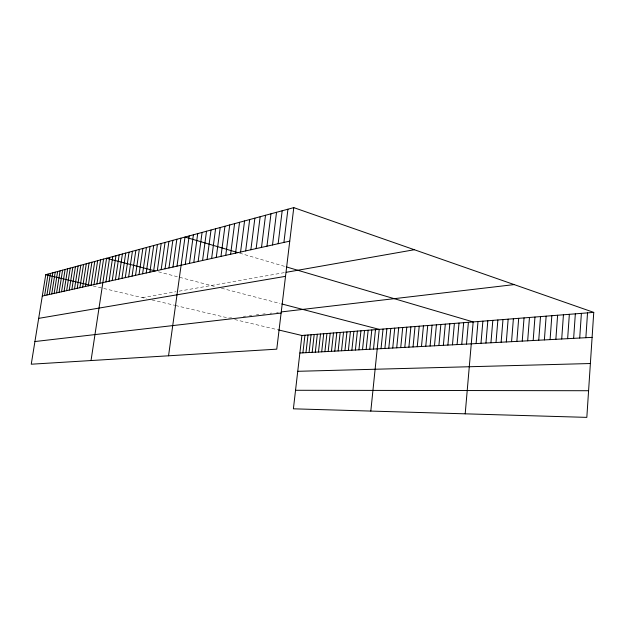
<?xml version="1.0" encoding="UTF-8"?>
<svg xmlns="http://www.w3.org/2000/svg" width="625" height="625" viewBox="0 0 625 625"><rect width="100%" height="100%" fill="white"/><g stroke="black" fill="none" stroke-linecap="round" stroke-linejoin="round"><path stroke-width="0.47" stroke-dasharray="3.12 2.34" d="M142.367 297.641L176.102 291.695M179.109 291.164L284.469 272.602M228.641 318.102L231.523 317.766M243.336 316.375L245.609 316.109M249.414 315.664L251.727 315.391M256.406 314.844L258.766 314.57M262.742 314.102L265.148 313.82M270.031 313.242L271.664 313.055M276.641 312.469L278.312 312.273M93.133 285.961L146.414 298.594M152.031 299.93L174.641 305.297M175.57 305.516L227.789 317.898M234.68 319.531L277.711 329.742M158.508 271.812L215.438 286.656M221.453 288.227L279.977 303.484M239.602 253.133L285.43 266.625"/><path stroke-width="0.94" d="M593.75 312.383L586.828 417.375L293.391 408.82L301.906 335.477L593.75 312.383L293.781 207.625L45.75 274.719L31.25 364.211L276.766 349.164L293.781 207.625M579.711 338.023L581.391 313.359M585.867 337.695L587.531 312.875M573.641 338.352L575.336 313.844M561.711 338.992L563.438 314.781M567.641 338.672L569.352 314.312M550.086 339.609L551.836 315.703M555.867 339.305L557.602 315.242M544.383 339.914L546.141 316.148M533.172 340.516L534.961 317.039M538.742 340.219L540.516 316.594M522.234 341.102L524.047 317.898M527.672 340.812L529.469 317.469M511.562 341.672L513.391 318.742M516.867 341.391L518.688 318.328M506.313 341.953L508.156 319.156M496.008 342.508L497.867 319.969M501.133 342.234L502.984 319.57M485.945 343.047L487.82 320.766M490.945 342.773L492.812 320.375M476.102 343.57L478 321.547M480.992 343.312L482.883 321.156M466.492 344.086L468.398 322.305M465.195 413.828L473.172 321.93L286.258 266.875M452.461 344.836L454.391 323.414M457.086 344.586L459.008 323.047M461.758 344.336L463.672 322.68M443.367 345.32L445.312 324.133M447.891 345.078L449.828 323.773M434.469 345.797L436.422 324.836M438.898 345.562L440.844 324.484M425.766 346.266L427.727 325.523M430.094 346.031L432.055 325.18M417.242 346.719L419.219 326.195M421.484 346.492L423.445 325.859M404.797 347.391L406.781 327.18M408.898 347.164L410.883 326.859M413.055 346.945L415.023 326.531M396.711 347.82L398.703 327.82M400.734 347.602L402.719 327.5M384.891 348.453L386.891 328.758M388.789 348.242L390.789 328.445M392.734 348.031L394.727 328.133M370.812 411.078L379.219 329.359L281.82 303.969M381.031 348.656L383.039 329.062M366.141 349.453L368.148 330.234M369.789 349.258L371.805 329.945M373.484 349.062L375.492 329.656M355.383 350.031L357.398 331.086M358.93 349.844L360.953 330.805M362.516 349.648L364.531 330.523M344.938 350.594L346.961 331.914M348.383 350.406L350.406 331.641M351.867 350.219L353.891 331.367M334.781 351.133L336.812 332.719M338.133 350.953L340.164 332.453M341.516 350.773L343.547 332.188M324.906 351.664L326.938 333.5M328.172 351.484L330.195 333.242M331.461 351.312L333.492 332.984M315.305 352.18L317.336 334.258M318.477 352.008L320.508 334.008M321.68 351.836L323.711 333.758M305.961 352.68L307.992 335M309.047 352.508L311.078 334.758M312.164 352.344L314.195 334.508M302.898 352.844L304.938 335.242M283.906 242.43L287.93 209.211M272.508 244.961L276.531 212.289M278.156 243.703L282.18 210.766M261.508 247.398L265.523 215.273M266.961 246.188L270.977 213.797M250.867 249.766L254.875 218.148M256.141 248.594L260.156 216.727M240.57 252.047L244.57 220.938M245.672 250.914L249.68 219.555M230.609 254.258L234.602 223.633M235.555 253.164L239.547 222.297M220.969 256.398L224.945 226.25M225.75 255.336L229.734 224.953M211.625 258.477L215.586 228.781M216.258 257.445L220.227 227.523M202.57 260.484L206.516 231.234M207.063 259.484L211.016 230.016M189.492 263.383L193.422 234.773M193.789 262.43L197.719 233.609M198.141 261.461L202.086 232.43M168.547 355.797L185.008 237.055L237.805 252.602M185.266 264.32L189.188 235.922M172.953 267.055L176.844 239.258M176.992 266.156L180.898 238.164M161.164 269.672L165.031 242.453M165.039 268.812L168.914 241.406M168.969 267.938L172.852 240.344M149.875 272.18L153.711 245.516M153.586 271.352L157.43 244.508M157.344 270.516L161.203 243.492M142.602 273.789L146.422 247.492M146.211 272.992L150.039 246.508M132.062 276.133L135.852 250.352M135.531 275.359L139.328 249.406M139.039 274.578L142.852 248.453M121.945 278.375L125.711 253.094M125.273 277.641L129.047 252.188M128.648 276.891L132.43 251.273M109.07 281.234L112.781 256.586M112.227 280.531L115.953 255.734M115.422 279.82L119.164 254.867M118.664 279.102L122.414 253.984M99.875 283.273L103.562 259.086M91.031 360.547L106.57 258.273L155.18 270.945M105.953 281.93L109.656 257.438M91.109 285.219L94.766 261.461M94 284.578L97.664 260.68M96.922 283.93L100.594 259.883M79.914 287.703L83.531 264.5M82.664 287.094L86.289 263.758M85.445 286.477L89.078 263M88.266 285.852L91.906 262.234M69.242 290.078L72.812 267.398M71.859 289.492L75.445 266.688M74.516 288.906L78.109 265.969M77.195 288.305L80.805 265.242M59.055 292.336L62.578 270.172M61.555 291.781L65.094 269.492M64.086 291.219L67.641 268.805M66.648 290.648L70.211 268.109M49.32 294.492L52.805 272.812M51.711 293.969L55.211 272.164M54.125 293.43L57.641 271.508M56.578 292.883L60.094 270.844M44.609 295.539L48.078 274.094M46.953 295.023L50.43 273.461M42.297 296.055L289.75 241.133M286.219 272.297L414.32 249.727M38.68 318.367L285.523 276.336M281.688 311.875L514.164 284.594M34.922 341.539L281.109 313.062M299.867 353L592.102 337.367M297.742 371.305L590.375 363.523M295.539 390.281L588.586 390.727M45.75 274.719L90.438 285.32M278.508 329.93L301.906 335.477"/></g></svg>
